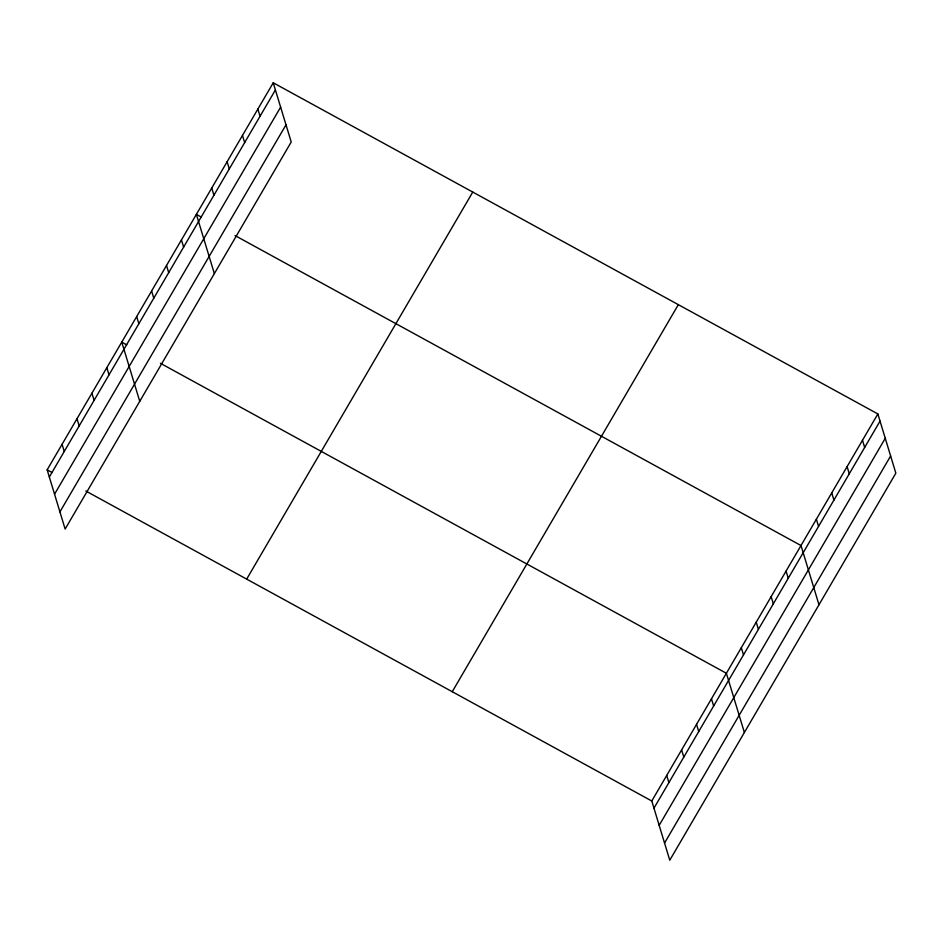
<?xml version="1.0" encoding="UTF-8"?>
<svg xmlns="http://www.w3.org/2000/svg" width="943" height="943" viewBox="0 0 943 943"><rect width="100%" height="100%" fill="white"/><g stroke="black" fill="none" stroke-linecap="round" stroke-linejoin="round"><path stroke-width="1.41" d="M273.234 82.784L291.222 142.004L65.138 529.058L47.15 469.838L273.234 82.784L877.862 413.942L895.85 473.162L669.766 860.216L651.778 800.996L85.813 491.008M49.331 477.017L275.403 89.962M54.553 494.191L280.625 107.137M59.928 511.884L286 124.83M246.677 579.12L472.761 192.066M452.251 691.714L678.335 304.66M651.778 800.996L877.862 413.942M653.959 808.175L880.043 421.12M659.181 825.349L885.253 438.295M664.556 843.042L890.628 455.988M201.354 217.114L196.368 214.379L214.356 273.6M235.019 235.561L800.996 545.537L818.984 604.758M126.739 344.843L121.753 342.109L139.753 401.329M160.416 363.291L726.381 673.267L744.381 732.487M47.15 469.838L52.136 472.573M862.48 440.263L864.66 447.442M847.109 466.585L849.289 473.763M831.738 492.906L833.918 500.073M816.367 519.228L818.548 526.394M786.073 571.093L788.254 578.259M771.15 596.636L773.331 603.815M756.227 622.18L758.408 629.358M741.304 647.723L743.485 654.902M711.47 698.822L713.639 705.989M696.547 724.365L698.728 731.532M681.624 749.909L683.805 757.088M666.701 775.452L668.882 782.631M257.852 109.105L260.032 116.284M242.481 135.427L244.661 142.593M227.11 161.748L229.29 168.915M211.739 188.058L213.92 195.236M181.445 239.935L183.626 247.101M166.522 265.478L168.703 272.645M151.599 291.022L153.78 298.2M136.676 316.565L138.857 323.744M106.83 367.652L109.011 374.831M91.919 393.207L94.088 400.374M76.996 418.751L79.177 425.93M62.073 444.294L64.254 451.473"/></g></svg>
